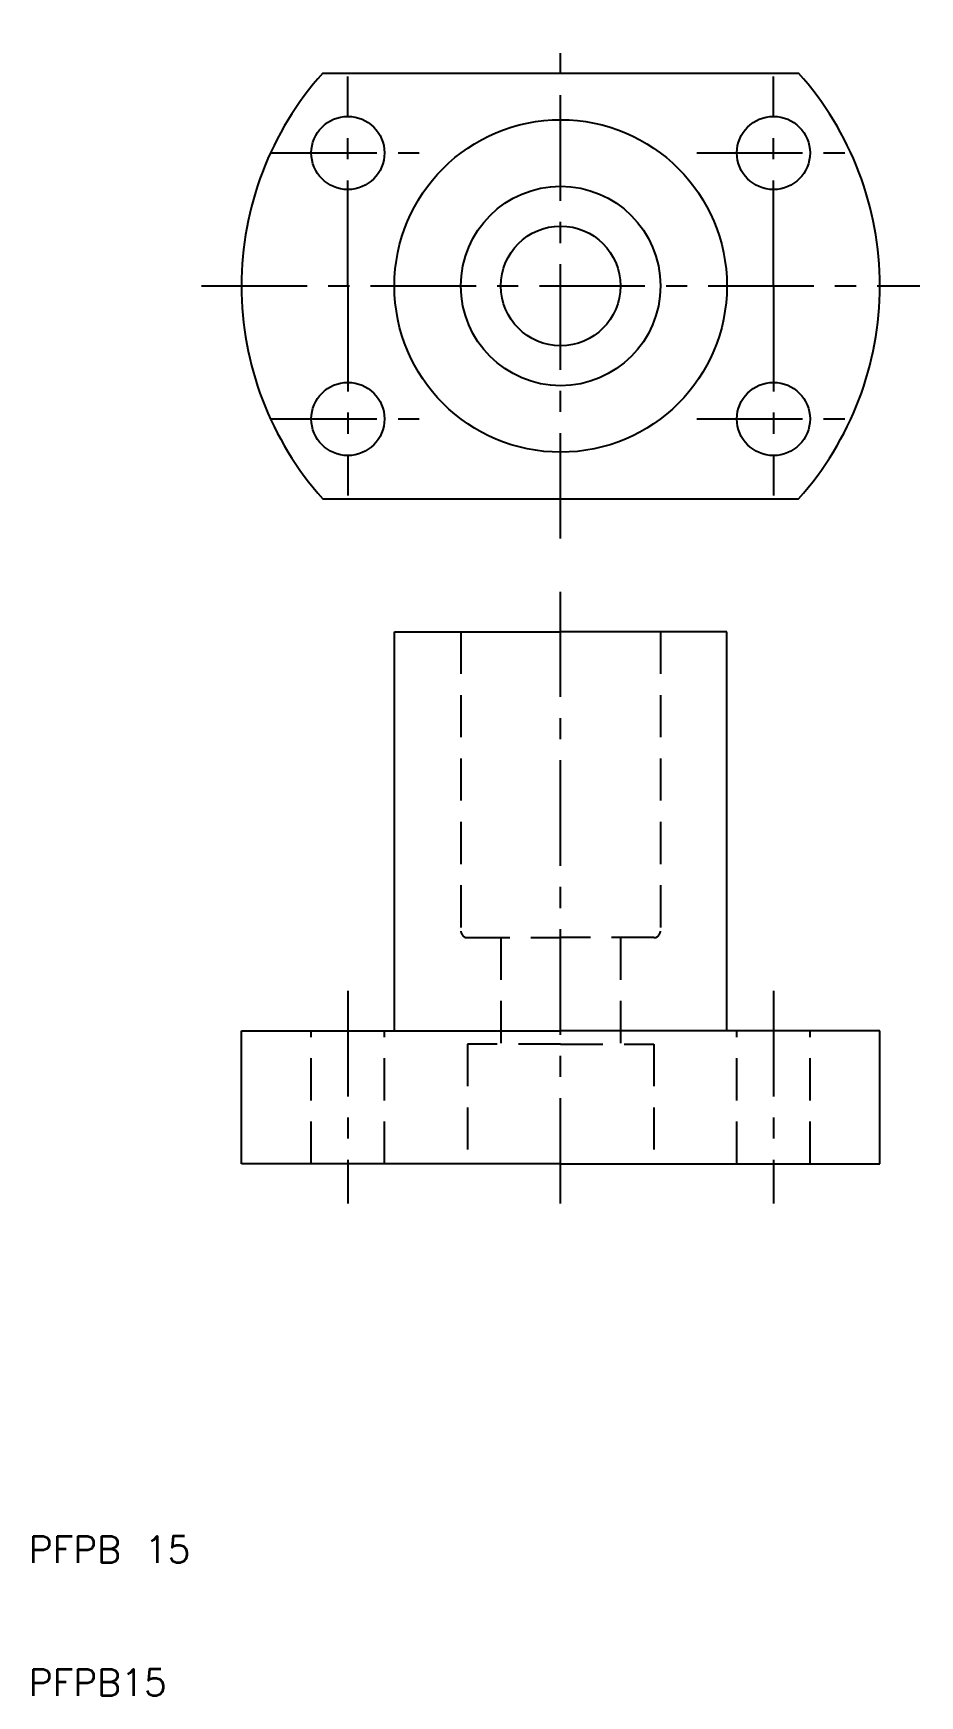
# Model space of a CAD drawing. Extents: x 10 to 77, y 10 to 135.
import ezdxf

# ---------------------------------------------------------------- set-up
doc = ezdxf.new("R2010")
doc.units = 0
doc.header["$LTSCALE"] = 0.25
doc.linetypes.add('CENTER', pattern=[50.8, 31.75, -6.35, 6.35, -6.35])
doc.linetypes.add('DASHED', pattern=[19.05, 12.7, -6.35])
doc.layers.get('0').update_dxf_attribs({"linetype": 'CONTINUOUS'})
doc.layers.add('CENTER', color=1, linetype='CENTER')
doc.styles.get("Standard").update_dxf_attribs({"font": 'txt.shx', "bigfont": 'extfont.shx'})

msp = doc.modelspace()

# ---------------------------------------------------------------- linework, layer by layer
for p, q in [((32.11, 132), (67.89, 132)), ((32.11, 100), (67.89, 100)), ((37.5, 90), (50, 90)), ((37.5, 60), (37.5, 90)), ((62.5, 90), (50, 90)), ((62.5, 60), (62.5, 90)), ((26, 50), (26, 60)), ((26, 60), (37.5, 60)), ((37.5, 60), (50, 60)), ((62.5, 60), (50, 60)), ((74, 60), (62.5, 60)), ((74, 50), (74, 60)), ((50, 50), (26, 50)), ((50, 50), (74, 50))]:
    msp.add_line(p, q)
at = {"color": 3, "linetype": 'DASHED'}
for p, q in [((42.5, 90), (42.5, 67.5)), ((57.5, 90), (57.5, 67.5)), ((43, 67), (50, 67)), ((45.5, 67), (45.5, 59)), ((57, 67), (50, 67)), ((54.5, 67), (54.5, 59)), ((31.25, 50), (31.25, 60)), ((36.75, 50), (36.75, 60)), ((63.25, 50), (63.25, 60)), ((68.75, 50), (68.75, 60)), ((43, 59), (43, 50)), ((50, 59), (43, 59)), ((50, 59), (57, 59)), ((57, 59), (57, 50))]:
    msp.add_line(p, q, dxfattribs=at)
for centre, radius in [((34, 126), 2.75), ((50, 116), 12.5), ((66, 126), 2.75), ((50, 116), 7.5), ((50, 116), 4.5), ((34, 106), 2.75), ((66, 106), 2.75)]:
    msp.add_circle(centre, radius)
for start, end in [(138.1897, 180), (0, 41.8103), (180, 221.8103), (318.1897, 0)]:
    msp.add_arc((50, 116), 24, start, end)
for centre, start, end in [((43, 67.5), 180, 270), ((57, 67.5), 270, 0)]:
    msp.add_arc(centre, 0.5, start, end, dxfattribs=at)
at = {"layer": 'CENTER', "color": 1, "linetype": 'CENTER'}
for p, q in [((50, 97), (50, 135)), ((34, 116), (34, 131.75)), ((66, 116), (66, 131.75)), ((28.25, 126), (39.75, 126)), ((60.25, 126), (71.75, 126)), ((23, 116), (77, 116)), ((34, 116), (34, 100.25)), ((66, 116), (66, 100.25)), ((28.25, 106), (39.75, 106)), ((60.25, 106), (71.75, 106)), ((50, 47), (50, 93)), ((34, 63), (34, 47)), ((66, 63), (66, 47))]:
    msp.add_line(p, q, dxfattribs=at)

# ---------------------------------------------------------------- texts
for s, p in [('PFPB 15', (10, 20)), ('PFPB15', (10, 10))]:
    msp.add_text(s, height=2).set_placement(p)

doc.saveas('drawing.dxf')
